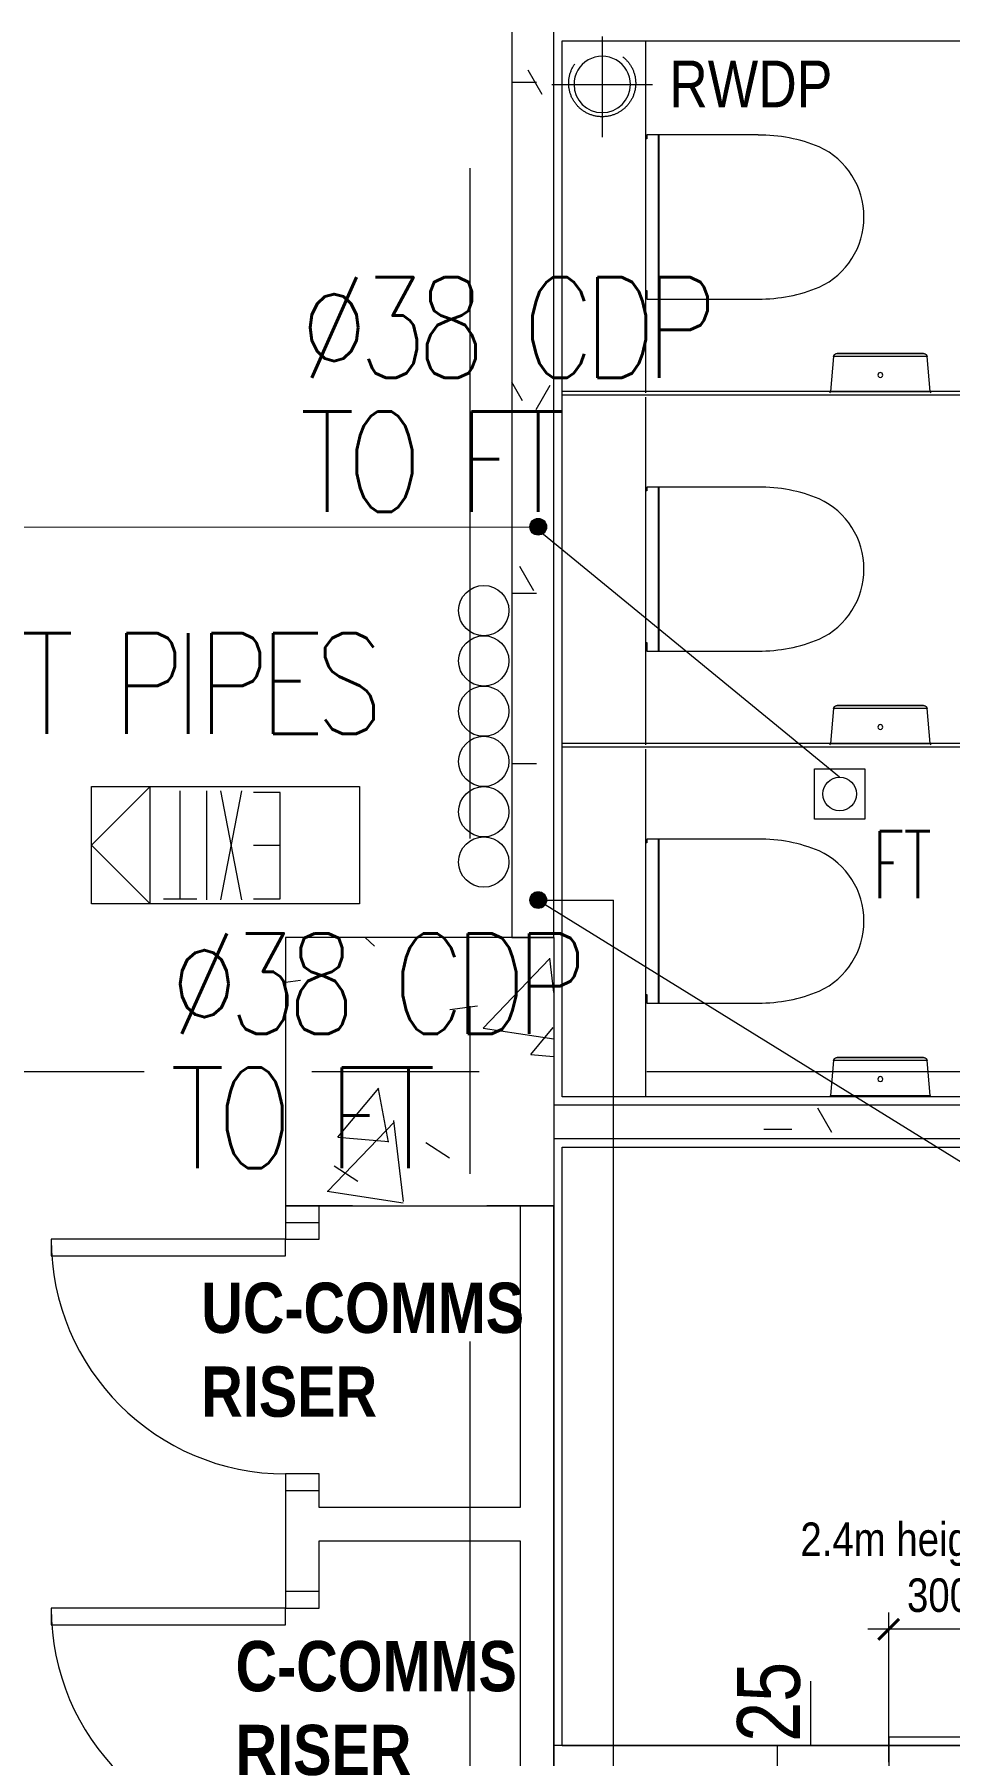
# Model space of a CAD drawing. Header units: millimetres. Extents: x 50620 to 404449, y -131543 to 97.
# Drawn here: x 362087 to 364819, y -51638 to -46504 of the extents above; entities that cross this region are included whole.
import ezdxf

# ---------------------------------------------------------------- set-up
doc = ezdxf.new("R2010")
doc.units = ezdxf.units.MM
doc.linetypes.add('IDA - Grid Line', pattern=[3500, 2000, -500, 500, -500])
doc.linetypes.add('IDA - Hidden 065', pattern=[537.5, 375, -162.5])
doc.layers.get('Defpoints').update_dxf_attribs({"color": 130})
for name, color, linetype, lineweight in [('1599_DB_A_BLK2_HQ_R21- LINKVIEW_BLK2_1ST STOREY Toilet JOH$0$A-_DOOR----_E-1', 8, 'Continuous', 9), ('1599_DB_A_BLK2_HQ_R21- LINKVIEW_BLK2_1ST STOREY Toilet JOH$0$S-_COLN----_E', 8, 'Continuous', 9), ('1599_DB_A_BLK2_HQ_R21-2ND STOREY 20230517--$0$A-_DETA----_ED-1', 8, 'Continuous', 9), ('1599_DB_A_BLK2_HQ_R21-2ND STOREY 20230517--$0$A-_FURT----_E', 8, 'Continuous', 9), ('1599_DB_A_BLK2_HQ_R21-2ND STOREY 20230517--$0$E-_LIGT----_E', 8, 'Continuous', 9), ('1599_DB_A_BLK2_HQ_R21-2ND STOREY 20230517--$0$M-_SANIFIXR_E', 8, 'Continuous', 9), ('1599_DB_A_BLK2_HQ_R21-2ND STOREY 20230517--$0$S-_COLN----_E', 8, 'Continuous', 9), ('A-_DETA----_E-2', 8, 'IDA - Hidden 065', 9), ('A-_DETA----_ED-2', 8, 'IDA - Hidden 065', 9), ('A-_FLOR----_E', 8, 'Continuous', 9), ('A-_FURT----_E', 8, 'Continuous', 9), ('A-_ROOMNAME_A', 8, 'Continuous', 9), ('A-_WALLPRTN_E-1', 8, 'Continuous', 18), ('E-_LIGT----_E', 8, 'Continuous', 5), ('M-_ARCHI', 8, 'Continuous', 5), ('M-_WATR----_E', 7, 'Continuous', 9), ('M-ACMV_CDP', 190, 'DRAIN_PIPE', 13), ('M-ACMV_REF-P', 134, '500-1-RP', 9), ('M_ACMV_ANNOTATION', 7, 'Continuous', 20), ('S-_COLN----_E-1', 8, 'Continuous', 5), ('S-_COLN----_E-2', 8, 'Continuous', 5)]:
    doc.layers.add(name, color=color, linetype=linetype, lineweight=lineweight)
doc.layers.add('M-_WATR----_E-1', color=7, linetype='Continuous', lineweight=9, true_color=0x007f00)
doc.layers.add('S-_ANOTGRID_E-1', color=9, linetype='IDA - Grid Line', lineweight=5, true_color=0x808080)
doc.styles.add('Arial', font='arial.ttf', dxfattribs={"width": 0.8, "height": 300})
doc.styles.add('Arial Narrow_2', font='ARIALN.TTF', dxfattribs={"height": 90})
doc.styles.add('Arial Narrow_4', font='ARIALN.TTF', dxfattribs={"height": 375})
doc.styles.add('Arial Narrow_B_3', font='ARIALNB.TTF', dxfattribs={"height": 450})
doc.styles.add('DIM_ANNOT', font='ARIALN.TTF')
doc.styles.add('ROMANS', font='romans.shx', dxfattribs={"width": 0.8})
doc.styles.add('S250', font='romans.shx', dxfattribs={"width": 0.5, "height": 250})
doc.styles.get("Standard").update_dxf_attribs({"font": 'arial.ttf'})
doc.linetypes.add('500-1-RP', pattern='A,0.75,-0.5,0.75,-0.5,0.75,-0.5,0.75,-1.7,["RP",Standard,S=1,R=0,X=-1,Y=-0.5],-1.7', length=7.9)
doc.linetypes.add('DRAIN_PIPE', pattern='A,0.5,-0.2,["D",Standard,S=0.1,R=0,X=-0.1,Y=-0.05],-0.25', length=0.95)
doc.dimstyles.new('DIM_ANNOT_50', dxfattribs={"dimscale": 50, "dimtxt": 2, "dimasz": 1.25, "dimexe": 1, "dimexo": 1, "dimgap": 1, "dimtad": 1, "dimdec": 0, "dimrnd": 5, "dimdsep": 46, "dimtxsty": 'DIM_ANNOT', "dimblk": 'ARCHTICK', "dimcen": 0, "dimdle": 1, "dimclrd": 8, "dimclre": 8, "dimclrt": 7, "dimadec": 0, "dimazin": 0, "dimtfac": 1, "dimtdec": 0, "dimtix": 1, "dimtmove": 2, "dimatfit": 3, "dimfxl": 1, "dimtvp": 0.001111, "dimtolj": 1, "dimtzin": 15, "dimarcsym": 0})
doc.dimstyles.get("Standard").update_dxf_attribs({"dimtxt": 200, "dimasz": 150, "dimexe": 0.18, "dimexo": 0.0625, "dimgap": 10, "dimtad": 1, "dimtih": 1, "dimtoh": 1, "dimdec": 0, "dimzin": 0, "dimdsep": 46, "dimtxsty": 'Standard', "dimcen": 0.09, "dimclrd": 256, "dimclre": 256, "dimclrt": 256, "dimadec": 0, "dimazin": 0, "dimtfac": 1, "dimtdec": 0, "dimtofl": 0, "dimtmove": 0, "dimatfit": 3, "dimfxl": 1, "dimtolj": 1, "dimtzin": 0, "dimarcsym": 1})
pattern_1 = [(180, (-20025, -21975), (3e-10, -300), []), (270, (-20025, -21975), (300, 3e-10), [])]

# ---------------------------------------------------------------- blocks, each defined once
blk = doc.blocks.new('A$C9bdc0cba')
at = {"layer": 'M-ACMV_REF-P', "color": 6, "linetype": 'Continuous'}
for centre in [(-21550, -20375), (-21550, -20525), (-21550, -20675), (-21550, -20825), (-21550, -20975), (-21550, -21125)]:
    blk.add_circle(centre, 75, dxfattribs=at)
blk = doc.blocks.new('IDA - Exit Sign - IDA - Exit Sign - Right Side-3511519-BLK 2 2ND STOREY PLAN')
at = {"layer": 'A-_DETA----_ED-2'}
for p, q in [((-163.9, -115.1), (-163.9, -432.5)), ((-83.9, -115.1), (-163.9, -115.1)), ((-48.9, -112.8), (14, -437.8)), ((14, -112.8), (-48.9, -437.8)), ((55.1, -112.8), (55.1, -437.8)), ((185.1, -115.3), (85.1, -115.3)), ((135.1, -115.3), (135.1, -437.8)), ((-83.9, -275), (-163.9, -275)), ((-163.9, -432.5), (-83.9, -432.5))]:
    blk.add_line(p, q, dxfattribs=at)
at = {"layer": 'E-_LIGT----_E'}
for p, q in [((-400, -450), (-400, -100)), ((-400, -100), (400, -100)), ((225, -100), (225, -450)), ((400, -275), (225, -100)), ((400, -100), (400, -450)), ((225, -450), (400, -275)), ((400, -450), (-400, -450))]:
    blk.add_line(p, q, dxfattribs=at)
blk = doc.blocks.new('1599_DB_A_BLK2_HQ_R21-2ND STOREY 20230517--$0$IDA - WC - Floor Mount wo Tank - MS980CMG-2955194-LINKVIEW_BLK2_2ND STOREY')
at = {"layer": '1599_DB_A_BLK2_HQ_R21-2ND STOREY 20230517--$0$M-_SANIFIXR_E'}
for p, q in [((-220.3, 340.1), (-245.6, 340.1)), ((-245.6, 340.1), (-245.6, 8.1)), ((-220.3, 343.3), (-220.3, 340.1)), ((232.2, 340.1), (232.2, 343.3)), ((243.7, 340.1), (232.2, 340.1)), ((243.7, 8.1), (243.7, 340.1)), ((-244.4, 304.5), (-244.4, 305.3)), ((-244.4, 305.3), (243.1, 305.3)), ((243.1, 304.5), (-244.4, 304.5)), ((243.1, 305.3), (243.1, 304.5))]:
    blk.add_line(p, q, dxfattribs=at)
for centre, radius, start, end in [((224.9, 4.8), 470.5, 179.6016, 202.4039), ((-226.8, 4.8), 470.5, 337.5961, 0.3984), ((-0.9, -77.1), 230.7, 204.9793, 335.0207)]:
    blk.add_arc(centre, radius, start, end, dxfattribs=at)
blk = doc.blocks.new('1599_DB_A_BLK2_HQ_R21-2ND STOREY 20230517--$0$IDA - Toilet Roll Holder - Jumbo - IDA - Toilet Roll Holder - Jumbo-V22-LINKVIEW_BLK2_2ND STOREY')
at = {"layer": '1599_DB_A_BLK2_HQ_R21-2ND STOREY 20230517--$0$A-_FURT----_E'}
for p, q in [((-152.2, 0), (-148.7, -3.5)), ((148.7, -3.5), (152.2, 0)), ((-148.7, -3.5), (-139.5, -107.9)), ((0, -3.5), (-147.2, -3.5)), ((147.2, -3.5), (0, -3.5)), ((139.5, -107.9), (148.7, -3.5)), ((-138.1, -107.9), (0, -107.9)), ((0, -107.9), (74.6, -107.9)), ((75.4, -107.9), (138.1, -107.9))]:
    blk.add_line(p, q, dxfattribs=at)
for points in [[(-128.8, -117), (-129.2, -117), (-129.6, -117), (-130.1, -116.9), (-130.5, -116.9), (-130.9, -116.8), (-131.4, -116.7), (-131.8, -116.6), (-132.2, -116.4), (-132.6, -116.3), (-133, -116.1), (-133.4, -116), (-133.8, -115.8), (-134.2, -115.6), (-134.6, -115.3), (-134.9, -115.1), (-135.3, -114.8), (-135.6, -114.6), (-136, -114.3), (-136.3, -114), (-136.6, -113.7), (-136.9, -113.4), (-137.2, -113), (-137.5, -112.7), (-137.7, -112.3), (-138, -112), (-138.2, -111.6), (-138.4, -111.2), (-138.6, -110.8), (-138.8, -110.4), (-139, -110), (-139.1, -109.6), (-139.2, -109.2), (-139.4, -108.8), (-139.5, -108.3), (-139.5, -107.9)], [(0, -117), (-5.1, -117), (-10.3, -117), (-15.4, -117), (-20.5, -117), (-25.6, -117), (-30.6, -117), (-35.6, -117), (-40.5, -117), (-45.4, -117), (-50.1, -117), (-54.8, -117), (-59.5, -117), (-64, -117), (-68.4, -117), (-72.7, -117), (-76.9, -117), (-81, -117), (-84.9, -117), (-88.7, -117), (-92.4, -117), (-95.9, -117), (-99.2, -117), (-102.4, -117), (-105.5, -117), (-108.3, -117), (-111, -117), (-113.6, -117), (-115.9, -117), (-118, -117), (-120, -117), (-121.8, -117), (-123.3, -117), (-124.7, -117), (-125.9, -117), (-126.9, -117), (-127.7, -117), (-128.2, -117), (-128.6, -117), (-128.7, -117), (-128.8, -117)], [(-128.8, -117), (-128.6, -117), (-128.3, -117), (-127.8, -117), (-127.1, -117), (-126.2, -117), (-125.1, -117), (-123.7, -117), (-122.2, -117), (-120.5, -117), (-118.6, -117), (-116.5, -117), (-114.2, -117), (-111.7, -117), (-109.1, -117), (-106.3, -117), (-103.3, -117), (-100.1, -117), (-96.8, -117), (-93.3, -117), (-89.7, -117), (-85.9, -117), (-82, -117), (-78, -117), (-73.8, -117), (-69.6, -117), (-65.2, -117), (-60.7, -117), (-56.1, -117), (-51.4, -117), (-46.7, -117), (-41.8, -117), (-36.9, -117), (-32, -117), (-26.9, -117), (-21.9, -117), (-16.8, -117), (-11.7, -117), (-6.5, -117), (-1.4, -117), (0, -117)], [(0, -117), (5.1, -117), (10.3, -117), (15.4, -117), (20.5, -117), (25.6, -117), (30.6, -117), (35.6, -117), (40.5, -117), (45.4, -117), (50.1, -117), (54.8, -117), (59.5, -117), (64, -117), (68.4, -117), (72.7, -117), (76.9, -117), (81, -117), (84.9, -117), (88.7, -117), (92.4, -117), (95.9, -117), (99.2, -117), (102.4, -117), (105.5, -117), (108.3, -117), (111, -117), (113.6, -117), (115.9, -117), (118, -117), (120, -117), (121.8, -117), (123.3, -117), (124.7, -117), (125.9, -117), (126.9, -117), (127.7, -117), (128.2, -117), (128.6, -117), (128.7, -117), (128.8, -117)], [(128.8, -117), (128.6, -117), (128.3, -117), (127.8, -117), (127.1, -117), (126.2, -117), (125.1, -117), (123.7, -117), (122.2, -117), (120.5, -117), (118.6, -117), (116.5, -117), (114.2, -117), (111.7, -117), (109.1, -117), (106.3, -117), (103.3, -117), (100.1, -117), (96.8, -117), (93.3, -117), (89.7, -117), (85.9, -117), (82, -117), (78, -117), (73.8, -117), (69.6, -117), (65.2, -117), (60.7, -117), (56.1, -117), (51.4, -117), (46.7, -117), (41.8, -117), (36.9, -117), (32, -117), (26.9, -117), (21.9, -117), (16.8, -117), (11.7, -117), (6.5, -117), (1.4, -117), (0, -117)], [(139.5, -107.9), (139.5, -108.4), (139.4, -108.8), (139.2, -109.2), (139.1, -109.6), (138.9, -110.1), (138.8, -110.5), (138.6, -110.9), (138.4, -111.2), (138.2, -111.6), (137.9, -112), (137.7, -112.4), (137.4, -112.7), (137.2, -113.1), (136.9, -113.4), (136.6, -113.7), (136.3, -114), (135.9, -114.3), (135.6, -114.6), (135.3, -114.9), (134.9, -115.1), (134.5, -115.3), (134.2, -115.6), (133.8, -115.8), (133.4, -116), (133, -116.2), (132.6, -116.3), (132.2, -116.5), (131.7, -116.6), (131.3, -116.7), (130.9, -116.8), (130.5, -116.9), (130, -116.9), (129.6, -117), (129.1, -117), (128.8, -117)]]:
    blk.add_lwpolyline(points, dxfattribs=at)
for start, end in [(360, 180), (180, 360)]:
    blk.add_arc((0, -52.6), 7.38, start, end, dxfattribs=at)
blk = doc.blocks.new('1599_DB_A_BLK2_HQ_R21-2ND STOREY 20230517--$0$IDA - Exit Sign - IDA - Exit Sign - Right Side-3511519-LINKVIEW_BLK2_2ND STOREY')
at = {"layer": '1599_DB_A_BLK2_HQ_R21-2ND STOREY 20230517--$0$A-_DETA----_ED-1', "color": 8}
for p, q in [((-163.9, -115.1), (-163.9, -432.5)), ((-83.9, -115.1), (-163.9, -115.1)), ((-48.9, -112.8), (14, -437.8)), ((14, -112.8), (-48.9, -437.8)), ((55.1, -112.8), (55.1, -437.8)), ((185.1, -115.3), (85.1, -115.3)), ((135.1, -115.3), (135.1, -437.8)), ((-83.9, -275), (-163.9, -275)), ((-163.9, -432.5), (-83.9, -432.5))]:
    blk.add_line(p, q, dxfattribs=at)
at = {"layer": '1599_DB_A_BLK2_HQ_R21-2ND STOREY 20230517--$0$E-_LIGT----_E', "color": 8}
for p, q in [((-400, -450), (-400, -100)), ((-400, -100), (400, -100)), ((225, -100), (225, -450)), ((400, -275), (225, -100)), ((400, -100), (400, -450)), ((225, -450), (400, -275)), ((400, -450), (-400, -450))]:
    blk.add_line(p, q, dxfattribs=at)
blk = doc.blocks.new('_ArchTick')
at = {"color": 0, "linetype": 'ByBlock', "const_width": 0.15}
blk.add_lwpolyline([(-0.5, -0.5), (0.5, 0.5)], dxfattribs=at)
blk = doc.blocks.new('*D472')
at = {"color": 8, "lineweight": -2, "transparency": 16777216}
for p, q in [((-20350, -23660), (-20350, -23213.6)), ((-20050, -23660), (-20050, -23213.6)), ((-20350, -23263.6), (-20412.5, -23263.6)), ((-20050, -23263.6), (-20350, -23263.6)), ((-20050, -23263.6), (-19987.5, -23263.6))]:
    blk.add_line(p, q, dxfattribs=at)
at = {"layer": 'Defpoints', "color": 0, "transparency": 16777216}
for p in [(-20350, -23263.6), (-20350, -23710), (-20050, -23710)]:
    blk.add_point(p, dxfattribs=at)
at = {"color": 8, "lineweight": -2, "transparency": 16777216, "xscale": 62.5, "yscale": 62.5, "zscale": 62.5}
for p, rotation in [((-20350, -23263.6), 1.134780761601936e-05), ((-20050, -23263.6), 180.0000113478076)]:
    blk.add_blockref('_ArchTick', p, dxfattribs=dict(at, rotation=rotation))
at = {"color": 7, "lineweight": 5, "transparency": 16777216, "insert": (-20200, -23079), "char_height": 100, "attachment_point": 5, "rotation": 0, "style": 'DIM_ANNOT'}
blk.add_mtext('\\A1;{\\C8;2.4m height wall \\P300}', dxfattribs=at)
blk = doc.blocks.new('ARCHI 2ND_2024 09 11')
at = {"layer": '1599_DB_A_BLK2_HQ_R21- LINKVIEW_BLK2_1ST STOREY Toilet JOH$0$S-_COLN----_E', "lineweight": 5}
h = blk.add_hatch(dxfattribs=at)
h.set_pattern_fill('FP_1', color=8, style=0, pattern_type=2)
h.set_pattern_definition([(50, (-28420.7, -3975.3), (1821.84, -159.39), [190.5, -2095.5]), (355, (-28420.7, -3975.3), (-352.43, 1910.57), [152.4, -1676.4]), (100.451, (-28268.9, -3988.6), (1469.43, 1751.17), [161.9, -1780.9]), (46.184, (-28420.7, -3467.3), (2710.8, -420.43), [285.75, -3143.25]), (96.636, (-28194.8, -3502.4), (2374.03, 2474.28), [242.85, -2671.35]), (351.184, (-28420.7, -3467.3), (2374.05, 2474.25), [228.6, -2514.6]), (21, (-28166.7, -3594.3), (1516.14, -1022.65), [190.5, -2095.5]), (326, (-28166.7, -3594.3), (618.02, 1841.88), [152.4, -1676.4]), (71.451, (-28040.4, -3679.6), (2134.17, 819.21), [161.9, -1780.9]), (37.5, (-28420.7, -3975.34), (30.886, 845.55), [83.82, -1572.26, 83.82, -1617.98, -1682.75]), (37.5, (-28420.7, -3975.34), (30.886, 845.55), [-3357.88, 83.82, -1598.93]), (7.5, (-28420.7, -3975.3), (668.197, 1001.806), [83.82, -886.46, 83.82, -1534.16, -641.35]), (7.5, (-28420.7, -3975.3), (668.197, 1001.806), [-2588.26, 83.82, -557.53]), (327.5, (-28987.1, -3975.34), (1355.91, -57.29), [83.82, -551.18, 83.82, -1897.38, -2628.9]), (327.5, (-28987.1, -3975.34), (1355.91, -57.29), [-2616.2, 83.82, -2545.08]), (317.5, (-29241.1, -3975.3), (1481.29, 254.266), [83.82, -741.68, 83.82, -1231.9, -1866.9]), (317.5, (-29241.1, -3975.3), (1481.29, 254.266), [-2141.22, 83.82, -1783.08])])
h.paths.add_polyline_path([(-21350, -22000), (-21351.6, -21200), (-22150, -21200), (-22150, -22000), (-21351.6, -22000)], flags=0)
at = {"layer": '1599_DB_A_BLK2_HQ_R21-2ND STOREY 20230517--$0$S-_COLN----_E', "lineweight": 5}
h = blk.add_hatch(dxfattribs=at)
h.set_pattern_fill('FP_3', color=8, style=0, pattern_type=2)
h.set_pattern_definition([(6e-11, (-28420.7, -3975.34), (1016, 254), [83.82, -678.18, 83.82, -678.18, -4064]), (6e-11, (-28420.7, -3975.34), (1016, 254), [-1524, 83.82, -1440.18, 83.82, -678.18, -1778]), (6e-11, (-28420.7, -3975.34), (1016, 254), [-3810, 83.82, -424.18, 83.82, -1186.18]), (120, (-28039.7, -3848.34), (-727.9705, 752.8818), [83.82, -678.18, 83.82, -678.18, -4064]), (120, (-28039.7, -3848.34), (-727.9705, 752.8818), [-1524, 83.82, -1440.18, 83.82, -678.18, -1778]), (120, (-28039.7, -3848.34), (-727.9705, 752.8818), [-3810, 83.82, -424.18, 83.82, -1186.18]), (240, (-27912.7, -3340.34), (-288.0295, -1006.8818), [83.82, -678.18, 83.82, -678.18, -4064]), (240, (-27912.7, -3340.34), (-288.0295, -1006.8818), [-1524, 83.82, -1440.18, 83.82, -678.18, -1778]), (240, (-27912.7, -3340.34), (-288.0295, -1006.8818), [-3810, 83.82, -424.18, 83.82, -1186.18])])
h.paths.add_polyline_path([(-21351.6, -21200), (-21350, -21200), (-21351.6, -18425), (-21475, -18425), (-21475, -21200)], flags=0)
h = blk.add_hatch(dxfattribs=at)
h.set_pattern_fill('FP_6', color=8, style=0, pattern_type=2)
h.set_pattern_definition(pattern_1)
h.paths.add_polyline_path([(-21071.9, -18806.3), (-21037, -18806.9), (-21037, -19294.4), (-21036.2, -19294.4), (-21037, -18806.9)], flags=0)
h = blk.add_hatch(dxfattribs=at)
h.set_pattern_fill('FP_6', color=8, style=0, pattern_type=2)
h.set_pattern_definition(pattern_1)
h.paths.add_polyline_path([(-21071.9, -19856.3), (-21037, -19856.9), (-21037, -20344.4), (-21036.2, -20344.4), (-21037, -19856.9)], flags=0)
h = blk.add_hatch(dxfattribs=at)
h.set_pattern_fill('FP_6', color=8, style=0, pattern_type=2)
h.set_pattern_definition(pattern_1)
h.paths.add_polyline_path([(-21071.9, -20906.3), (-21037, -20906.9), (-21037, -21394.4), (-21036.2, -21394.4), (-21037, -20906.9)], flags=0)
h = blk.add_hatch(dxfattribs=at)
h.set_pattern_fill('FP_1', color=8, style=0, pattern_type=2)
h.set_pattern_definition([(50, (-28420.7, -3975.3), (1821.84, -159.39), [190.5, -2095.5]), (355, (-28420.7, -3975.3), (-352.43, 1910.57), [152.4, -1676.4]), (100.451, (-28268.9, -3988.6), (1469.43, 1751.17), [161.9, -1780.9]), (46.184, (-28420.7, -3467.3), (2710.8, -420.43), [285.75, -3143.25]), (96.636, (-28194.8, -3502.4), (2374.03, 2474.28), [242.85, -2671.35]), (351.184, (-28420.7, -3467.3), (2374.05, 2474.25), [228.6, -2514.6]), (21, (-28166.7, -3594.3), (1516.14, -1022.65), [190.5, -2095.5]), (326, (-28166.7, -3594.3), (618.02, 1841.88), [152.4, -1676.4]), (71.451, (-28040.4, -3679.6), (2134.17, 819.21), [161.9, -1780.9]), (37.5, (-28420.7, -3975.34), (30.886, 845.55), [83.82, -1572.26, 83.82, -1617.98, -1682.75]), (37.5, (-28420.7, -3975.34), (30.886, 845.55), [-3357.88, 83.82, -1598.93]), (7.5, (-28420.7, -3975.3), (668.197, 1001.806), [83.82, -886.46, 83.82, -1534.16, -641.35]), (7.5, (-28420.7, -3975.3), (668.197, 1001.806), [-2588.26, 83.82, -557.53]), (327.5, (-28987.1, -3975.34), (1355.91, -57.29), [83.82, -551.18, 83.82, -1897.38, -2628.9]), (327.5, (-28987.1, -3975.34), (1355.91, -57.29), [-2616.2, 83.82, -2545.08]), (317.5, (-29241.1, -3975.3), (1481.29, 254.266), [83.82, -741.68, 83.82, -1231.9, -1866.9]), (317.5, (-29241.1, -3975.3), (1481.29, 254.266), [-2141.22, 83.82, -1783.08])])
h.paths.add_polyline_path([(-21351.6, -22000), (-21350, -22000), (-21351.6, -21200), (-22150, -21200), (-22150, -22000), (-21550, -22000)], flags=0)
h = blk.add_hatch(dxfattribs=at)
h.set_pattern_fill('FP_3', color=8, style=0, pattern_type=2)
h.set_pattern_definition([(6e-11, (-28420.7, -4050.34), (1016, 254), [83.82, -678.18, 83.82, -678.18, -4064]), (6e-11, (-28420.7, -4050.34), (1016, 254), [-1524, 83.82, -1440.18, 83.82, -678.18, -1778]), (6e-11, (-28420.7, -4050.34), (1016, 254), [-3810, 83.82, -424.18, 83.82, -1186.18]), (120, (-28039.7, -3923.34), (-727.9705, 752.8818), [83.82, -678.18, 83.82, -678.18, -4064]), (120, (-28039.7, -3923.34), (-727.9705, 752.8818), [-1524, 83.82, -1440.18, 83.82, -678.18, -1778]), (120, (-28039.7, -3923.34), (-727.9705, 752.8818), [-3810, 83.82, -424.18, 83.82, -1186.18]), (240, (-27912.7, -3415.34), (-288.0295, -1006.8818), [83.82, -678.18, 83.82, -678.18, -4064]), (240, (-27912.7, -3415.34), (-288.0295, -1006.8818), [-1524, 83.82, -1440.18, 83.82, -678.18, -1778]), (240, (-27912.7, -3415.34), (-288.0295, -1006.8818), [-3810, 83.82, -424.18, 83.82, -1186.18])])
h.paths.add_polyline_path([(-19125, -21800), (-19125, -21700), (-21350, -21702.1), (-21350, -21800), (-19547.6, -21800)], flags=0)
at = {"layer": 'S-_COLN----_E-2', "lineweight": 5}
h = blk.add_hatch(dxfattribs=at)
h.set_pattern_fill('FP_40', color=256, style=0, pattern_type=2)
h.set_pattern_definition([(50, (102886.4, 38752.4), (1821.841, -159.39), [190.5, -2095.5]), (355, (102886.4, 38752.4), (-352.428, 1910.567), [152.4, -1676.4]), (100.451, (103038.2, 38739.1), (1469.426, 1751.166), [161.9, -1780.9]), (46.184, (102886.4, 39260.4), (2710.79, -420.428), [285.75, -3143.25]), (96.636, (103112.3, 39225.3), (2374.026, 2474.276), [242.85, -2671.35]), (351.184, (102886.4, 39260.4), (2374.05, 2474.25), [228.6, -2514.6]), (21, (103140.4, 39133.4), (1516.143, -1022.652), [190.5, -2095.5]), (326, (103140.4, 39133.4), (618.02, 1841.88), [152.4, -1676.4]), (71.451, (103266.7, 39048.2), (2134.171, 819.212), [161.9, -1780.9]), (37.5, (102886.4, 38752.4), (30.886, 845.5504), [83.82, -1572.26, 83.82, -1617.98, -1682.75]), (37.5, (102886.4, 38752.4), (30.886, 845.5504), [-3357.88, 83.82, -1598.93]), (7.5, (102886.4, 38752.4), (668.1966, 1001.806), [83.82, -886.46, 83.82, -1534.16, -641.35]), (7.5, (102886.4, 38752.4), (668.1966, 1001.806), [-2588.26, 83.82, -557.53]), (327.5, (102319.95, 38752.4), (1355.9093, -57.2896), [83.82, -551.18, 83.82, -1897.38, -2628.9]), (327.5, (102319.95, 38752.4), (1355.9093, -57.2896), [-2616.2, 83.82, -2545.08]), (317.5, (102066, 38752.4), (1481.293, 254.266), [83.82, -741.68, 83.82, -1231.9, -1866.9]), (317.5, (102066, 38752.4), (1481.293, 254.266), [-2141.22, 83.82, -1783.08])])
h.paths.add_polyline_path([(-21550, -22000), (-21350, -22000), (-21350, -21200), (-22150, -21200), (-22150, -22000), (-21577.6, -22000)])
at = {"layer": '1599_DB_A_BLK2_HQ_R21- LINKVIEW_BLK2_1ST STOREY Toilet JOH$0$A-_DOOR----_E-1', "color": 8, "lineweight": 5}
for p, q in [((-22150, -22050), (-22150, -22100)), ((-22050, -22100), (-22050, -22050)), ((-22150, -22100), (-22850, -22100)), ((-22850, -22100), (-22850, -22150)), ((-22150, -22150), (-22150, -22100)), ((-22150, -22100), (-22050, -22100)), ((-22850, -22150), (-22150, -22150)), ((-22150, -22800), (-22150, -22850)), ((-22050, -22800), (-22150, -22800)), ((-22050, -22850), (-22050, -22800)), ((-22150, -23150), (-22150, -23200)), ((-22050, -23200), (-22050, -23150)), ((-22150, -23200), (-22850, -23200)), ((-22850, -23200), (-22850, -23250)), ((-22150, -23250), (-22150, -23200)), ((-22150, -23200), (-22050, -23200)), ((-22850, -23250), (-22150, -23250))]:
    blk.add_line(p, q, dxfattribs=at)
for centre in [(-22150, -22100), (-22150, -23200)]:
    blk.add_arc(centre, 700, 180, 270, dxfattribs=at)
at = {"layer": '1599_DB_A_BLK2_HQ_R21- LINKVIEW_BLK2_1ST STOREY Toilet JOH$0$S-_COLN----_E', "color": 8, "lineweight": 5}
for p, q in [((-22150, -21200), (-22150, -22000)), ((-21450, -21200), (-22150, -21200)), ((-21450, -21200), (-21350, -21200)), ((-21350, -21200), (-21450, -21200)), ((-22150, -22000), (-22150, -22050)), ((-21950, -22000), (-22150, -22000)), ((-22150, -22000), (-21550, -22000)), ((-22050, -22050), (-22050, -22000)), ((-21350, -22000), (-21550, -22000)), ((-21550, -22000), (-21350, -22000)), ((-21450, -22000), (-21450, -22900)), ((-21350, -25550), (-21350, -22000)), ((-22150, -22050), (-22050, -22050)), ((-22150, -22850), (-22150, -23150)), ((-22050, -22850), (-22150, -22850)), ((-22050, -22900), (-22050, -22850)), ((-21450, -22900), (-22050, -22900)), ((-22050, -23150), (-22050, -23000)), ((-22050, -23000), (-21450, -23000)), ((-21450, -23000), (-21450, -24000)), ((-22150, -23150), (-22050, -23150))]:
    blk.add_line(p, q, dxfattribs=at)
at = {"layer": '1599_DB_A_BLK2_HQ_R21-2ND STOREY 20230517--$0$S-_COLN----_E', "color": 8, "lineweight": 5}
for p, q in [((-21475, -18500), (-21475, -21200)), ((-21350, -21200), (-21350, -18500)), ((-21325, -21675), (-21325, -18525)), ((-21325, -18525), (-17475, -18525)), ((-21075, -19575), (-21075, -18525)), ((-21075, -20625), (-21075, -19588)), ((-21075, -21675), (-21075, -20638)), ((-22150, -21200), (-22150, -22000)), ((-21475, -21200), (-22150, -21200)), ((-21475, -21200), (-21350, -21200)), ((-21350, -21200), (-21475, -21200)), ((-21350, -21200), (-21350, -25300)), ((-19125, -21700), (-21350, -21700)), ((-19125, -21675), (-21325, -21675)), ((-21350, -21800), (-19125, -21800)), ((-21325, -21825), (-19125, -21825)), ((-20583.8, -23610), (-21325, -23610)), ((-20050, -23610), (-20350, -23610))]:
    blk.add_line(p, q, dxfattribs=at)
at = {"layer": '1599_DB_A_BLK2_HQ_R21-2ND STOREY 20230517--$0$S-_COLN----_E', "lineweight": 5}
for p, q in [((-21325, -23610), (-21325, -21825)), ((-20350, -23585), (-20350, -23710))]:
    blk.add_line(p, q, dxfattribs=at)
at = {"layer": '1599_DB_A_BLK2_HQ_R21-2ND STOREY 20230517--$0$S-_COLN----_E', "color": 8, "lineweight": 5}
for points in [[(-21325, -19582.5), (-21325, -19570.5), (-19337, -19570.5), (-19337, -19582.5), (-21325, -19582.5)], [(-21325, -20632.5), (-21325, -20620.5), (-19337, -20620.5), (-19337, -20632.5), (-21325, -20632.5)]]:
    blk.add_lwpolyline(points, dxfattribs=at)
at = {"layer": 'A-_DETA----_E-2', "color": 8, "lineweight": 5}
blk.add_circle((-21205.2, -18651.9), 100, dxfattribs=at)
at = {"layer": 'A-_FLOR----_E', "lineweight": 5}
for p, q in [((-21350, -21850), (-21350, -23610)), ((-20050, -23610), (-21350, -23610)), ((-21325, -23610), (-20050, -23610))]:
    blk.add_line(p, q, dxfattribs=at)
at = {"layer": 'A-_ROOMNAME_A', "color": 8, "lineweight": 5}
blk.add_lwpolyline([(-20583.8, -23418.5), (-20583.8, -23610), (-20682.9, -23610), (-20682.9, -23788.8)], dxfattribs=at)
at = {"layer": 'A-_WALLPRTN_E-1', "lineweight": 5}
blk.add_line((-17475, -23585), (-20350, -23585), dxfattribs=at)
at = {"layer": 'M-_WATR----_E', "color": 8, "lineweight": 5}
for p, q in [((-21205.7, -18512.7), (-21205.7, -18812.7)), ((-21355.2, -18655.4), (-21055.2, -18655.4))]:
    blk.add_line(p, q, dxfattribs=at)
at = {"layer": 'M-_WATR----_E-1', "color": 8, "lineweight": 5}
for start, end in [(0, 180), (180, 0)]:
    blk.add_arc((-21205.2, -18655.4), 84.1, start, end, dxfattribs=at)
at = {"layer": 'S-_ANOTGRID_E-1', "color": 8, "lineweight": 5}
for p, q in [((-21600, 26594.8), (-21600, -83806.9)), ((-38572.1, -21600), (17962.1, -21600))]:
    blk.add_line(p, q, dxfattribs=at)
at = {"layer": 'S-_COLN----_E-1', "lineweight": 5}
for p, q in [((-21475, -21200), (-22150, -21200)), ((-22150, -21200), (-22150, -22000))]:
    blk.add_line(p, q, dxfattribs=at)
at = {"layer": '1599_DB_A_BLK2_HQ_R21-2ND STOREY 20230517--$0$S-_COLN----_E', "color": 8, "lineweight": 5}
for name, p, rotation in [('1599_DB_A_BLK2_HQ_R21-2ND STOREY 20230517--$0$IDA - WC - Floor Mount wo Tank - MS980CMG-2955194-LINKVIEW_BLK2_2ND STOREY', (-20731.7, -19050), 90.0000000000586), ('1599_DB_A_BLK2_HQ_R21-2ND STOREY 20230517--$0$IDA - Toilet Roll Holder - Jumbo - IDA - Toilet Roll Holder - Jumbo-V22-LINKVIEW_BLK2_2ND STOREY', (-20375, -19575), 180.0000000000585), ('1599_DB_A_BLK2_HQ_R21-2ND STOREY 20230517--$0$IDA - WC - Floor Mount wo Tank - MS980CMG-2955194-LINKVIEW_BLK2_2ND STOREY', (-20731.7, -20100), 90.0000000000586), ('1599_DB_A_BLK2_HQ_R21-2ND STOREY 20230517--$0$IDA - Toilet Roll Holder - Jumbo - IDA - Toilet Roll Holder - Jumbo-V22-LINKVIEW_BLK2_2ND STOREY', (-20375, -20625), 180.0000000000585), ('1599_DB_A_BLK2_HQ_R21-2ND STOREY 20230517--$0$IDA - Exit Sign - IDA - Exit Sign - Right Side-3511519-LINKVIEW_BLK2_2ND STOREY', (-22329.8, -21200), 180.0000000000585), ('1599_DB_A_BLK2_HQ_R21-2ND STOREY 20230517--$0$IDA - WC - Floor Mount wo Tank - MS980CMG-2955194-LINKVIEW_BLK2_2ND STOREY', (-20731.7, -21150), 90.0000000000586), ('1599_DB_A_BLK2_HQ_R21-2ND STOREY 20230517--$0$IDA - Toilet Roll Holder - Jumbo - IDA - Toilet Roll Holder - Jumbo-V22-LINKVIEW_BLK2_2ND STOREY', (-20375, -21675), 180.0000000000585)]:
    blk.add_blockref(name, p, dxfattribs=dict(at, rotation=rotation))
at = {"layer": 'A-_FURT----_E', "lineweight": 5, "rotation": 180}
blk.add_blockref('IDA - Exit Sign - IDA - Exit Sign - Right Side-3511519-BLK 2 2ND STOREY PLAN', (-22329.8, -21200), dxfattribs=at)
at = {"layer": 'A-_ROOMNAME_A', "color": 8, "lineweight": 5, "attachment_point": 1}
for s, insert, char_height, width, style in [('RWDP', (-21005.2, -18584.3), 139.26, 1027.13, 'Arial Narrow_2'), ('UC-COMMS\\PRISER', (-22401.9, -22229.5), 150, 945.105, 'Arial Narrow_B_3'), ('C-COMMS\\PRISER', (-22299.6, -23298.4), 150, 945.105, 'Arial Narrow_B_3')]:
    blk.add_mtext(s, dxfattribs=dict(at, insert=insert, char_height=char_height, width=width, style=style))
at = {"layer": 'A-_ROOMNAME_A', "color": 8, "lineweight": 5, "insert": (-20802.6, -23360.4), "char_height": 187.5, "width": 681.434, "attachment_point": 3, "rotation": 90, "style": 'Arial Narrow_4'}
blk.add_mtext('25', dxfattribs=at)
at = {"color": 8, "lineweight": 5}
dim = blk.add_linear_dim(base=(-20350, -23263.6), p1=(-20050, -23710), p2=(-20350, -23710), angle=0, text='{\\C8;2.4m height wall \\P<>}', dimstyle='DIM_ANNOT_50', dxfattribs=at)
dim.commit()
dim.dimension.update_dxf_attribs({"geometry": '*D472', "text_midpoint": (-20200, -23079)})

msp = doc.modelspace()

# ---------------------------------------------------------------- block references
at = {"layer": 'M-_ARCHI', "lineweight": 5, "extrusion": (0.000419962, 1.0854e-05, 1), "rotation": 359.9999887056363}
msp.add_blockref('ARCHI 2ND_2024 09 11', (384987.1, -27998.1, 422.1), dxfattribs=at)

# ---------------------------------------------------------------- next in the draw order: hatches: boundary and pattern name
at = {"layer": 'M-ACMV_CDP', "lineweight": 0, "ltscale": 10}
for points in [[(363591.1, -47948, 1), (363591.1, -47998, 1)], [(363591.1, -49061.4, 1), (363591.1, -49111.4, 1)]]:
    msp.add_hatch(color=256, dxfattribs=at).paths.add_polyline_path(points)

# ---------------------------------------------------------------- next in the draw order: linework, layer by layer
at = {"layer": 'M-ACMV_CDP', "ltscale": 2.5}
for p, q in [((359273.2, -47975.1), (363578.6, -47973)), ((364490.8, -48720), (363578.6, -47973)), ((363591.1, -49086.4), (363816.1, -49086.4)), ((363816.1, -55548), (363816.1, -49086.4))]:
    msp.add_line(p, q, dxfattribs=at)
at = {"layer": 'M-ACMV_CDP', "lineweight": 0, "ltscale": 2.5}
msp.add_line((363591.1, -49086.4), (366513.8, -50895), dxfattribs=at)
at = {"layer": 'M-ACMV_CDP', "linetype": 'ByBlock', "ltscale": 2.5}
msp.add_lwpolyline([(364415.8, -48845), (364415.8, -48695), (364565.8, -48695), (364565.8, -48845)], close=True, dxfattribs=at)
at = {"layer": 'M-ACMV_CDP', "lineweight": 0, "ltscale": 10}
for centre in [(363591.1, -47973), (363591.1, -49086.4)]:
    msp.add_circle(centre, 25, dxfattribs=at)
at = {"layer": 'M-ACMV_CDP', "linetype": 'ByBlock', "ltscale": 2.5}
msp.add_circle((364490.8, -48770), 50, dxfattribs=at)

# ---------------------------------------------------------------- next in the draw order: block references
at = {"layer": 'M-ACMV_CDP'}
msp.add_blockref('A$C9bdc0cba', (384978.6, -27848), dxfattribs=at)

# ---------------------------------------------------------------- next in the draw order: texts
at = {"layer": 'M-ACMV_CDP', "linetype": 'ByBlock', "ltscale": 2.5, "style": 'S250', "width": 0.6}
msp.add_text('FT', height=200, dxfattribs=at).set_placement((364590, -49080.6))
at = {"layer": 'M-ACMV_CDP', "ltscale": 2.5, "char_height": 300, "width": 2499.141, "attachment_point": 7, "line_spacing_factor": 0.8, "style": 'Arial'}
for s, insert in [('{\\Fsimplex|c0;\\T0.8;%%C38 CDP \\PTO FT}', (362879.1, -47928.8)), ('{\\Fromans|c0;\\T0.8;%%C38 CDP \\PTO FT}', (362491.7, -49885.9, 269.1))]:
    msp.add_mtext(s, dxfattribs=dict(at, insert=insert))
at = {"layer": 'M-ACMV_CDP', "color": 6, "lineweight": 25, "insert": (360398, -49090.8), "char_height": 300, "width": 3416.561, "attachment_point": 7, "line_spacing_factor": 0.8, "style": 'ROMANS'}
msp.add_mtext('{\\Fsimplex|c0;\\T0.8;REFRIGERANT PIPES (F/B,T/A)}', dxfattribs=at)

# ---------------------------------------------------------------- next in the draw order: leaders
at = {"layer": 'M_ACMV_ANNOTATION'}
msp.add_leader([(362687.2, -41523, 7.4), (370707.2, -46783, 4.1), (381076, -46795.6, -0.2)], dimstyle='Standard', override={"dimasz": 300, "dimtad": 0, "dimldrblk": 'DotBlank', "dimfxl": 100, "dimarcsym": 2}, dxfattribs=at)

doc.saveas('drawing.dxf')
